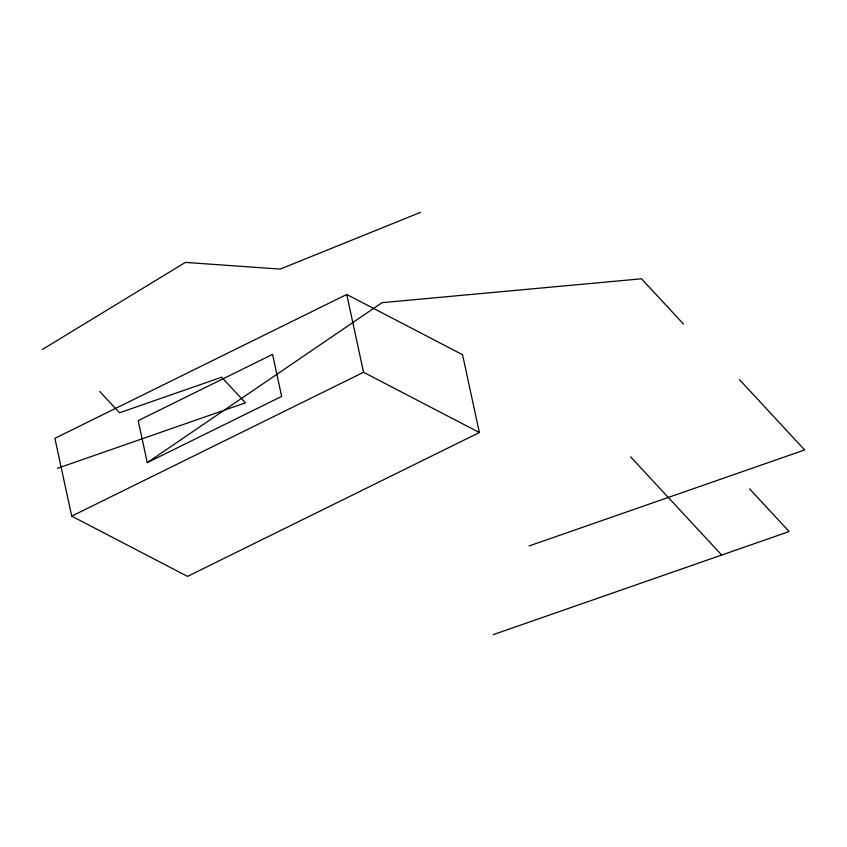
<?xml version="1.0" encoding="UTF-8"?>
<svg xmlns="http://www.w3.org/2000/svg" width="847" height="847" viewBox="0 0 847 847"><rect width="100%" height="100%" fill="white"/><g stroke="black" fill="none" stroke-linecap="round" stroke-linejoin="round"><path stroke-width="1.27" d="M147.272 462.642L281.659 396.396L272.575 354.385L138.188 420.631L147.272 462.642L382.029 302.665L641.518 278.801L683.593 324.189M42.35 349.493L185.377 262.401L280.188 269.092L420.567 212.343M346.741 294.46L54.886 438.323L71.709 516.141L187.526 576.394L479.381 432.531L462.557 354.713L346.741 294.46L363.564 372.278L479.381 432.531M71.709 516.141L363.564 372.278M57.448 468.317L245.439 402.823L221.681 377.201L119.512 412.796L99.65 391.378M529.079 545.955L804.65 449.948L739.463 379.647M493.176 634.657L789.139 531.545L749.574 488.878M630.634 456.851L721.676 555.05"/></g></svg>
